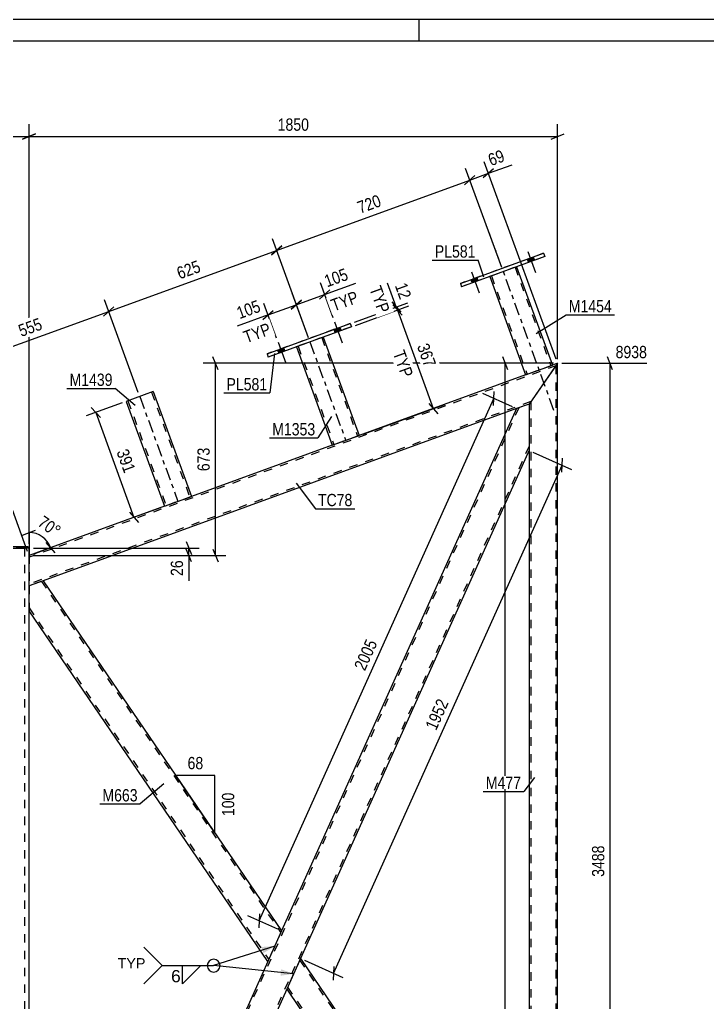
# Model space of a CAD drawing. Header units: millimetres. Extents: x 0 to 1189, y 0 to 841.
# Drawn here: x 465.8 to 626.3, y 611.5 to 841 of the extents above; entities that cross this region are included whole.
import ezdxf

# ---------------------------------------------------------------- set-up
doc = ezdxf.new("R2010")
doc.units = ezdxf.units.MM
doc.linetypes.add('DXK_LINE_DOT2', pattern=[3.9198, 1.9599, -1.9599])
doc.linetypes.add('DXK_LINE_DOT3', pattern=[5.9187, 2.979, -0.9799, 0.9799, -0.9799])
doc.styles.add('Arial', font='ARIAL.TTF', dxfattribs={"height": 0.2})
doc.styles.add('Arial Narrow', font='ARIALN.TTF', dxfattribs={"height": 0.2})

# ---------------------------------------------------------------- blocks, each defined once
blk = doc.blocks.new('Unknown-682122038-1161')
at = {"color": 5, "linetype": 'Continuous'}
for p, q in [((1189, 841), (0, 841)), ((559, 836), (559, 841)), ((1184, 836), (5, 836))]:
    blk.add_line(p, q, dxfattribs=at)
blk = doc.blocks.new('Part-682122038-20017 - 20009')
at = {"color": 7, "linetype": 'DXK_LINE_DOT2'}
for p, q in [((590.93, 760.17), (467.99, 715.43)), ((590.12, 760.3), (583.86, 758.02)), ((591.09, 760.41), (591.33, 760.74)), ((585.06, 751.79), (467.99, 709.18)), ((584.66, 751.22), (581.72, 750.15)), ((545.02, 743.89), (538.75, 741.61)), ((505.86, 729.63), (499.6, 727.35)), ((467.99, 715.85), (467.99, 708.76)), ((471.26, 709.95), (467.99, 708.76))]:
    blk.add_line(p, q, dxfattribs=at)
at = {"color": 2, "linetype": 'Continuous'}
for p, q in [((591.33, 760.74), (584.66, 751.22)), ((591.33, 760.74), (590.12, 760.3)), ((583.86, 758.02), (545.02, 743.89)), ((581.72, 750.15), (471.26, 709.95)), ((538.75, 741.61), (505.86, 729.63)), ((499.6, 727.35), (467.99, 715.85))]:
    blk.add_line(p, q, dxfattribs=at)
blk = doc.blocks.new('Part-682122038-53154 - 20009')
at = {"color": 2, "linetype": 'Continuous'}
for p, q in [((496.95, 754.13), (490.68, 751.85)), ((496.95, 754.13), (505.86, 729.63)), ((490.68, 751.85), (499.6, 727.35)), ((499.6, 727.35), (505.86, 729.63))]:
    blk.add_line(p, q, dxfattribs=at)
at = {"color": 7, "linetype": 'DXK_LINE_DOT3'}
blk.add_line((493.81, 752.99), (502.73, 728.49), dxfattribs=at)
at = {"color": 7, "linetype": 'DXK_LINE_DOT2'}
for p, q in [((496.57, 753.99), (505.49, 729.5)), ((491.06, 751.99), (491.09, 752)), ((491.06, 751.99), (499.97, 727.49)), ((505.4, 729.47), (505.46, 729.49)), ((505.46, 729.49), (505.4, 729.47)), ((505.49, 729.5), (505.46, 729.49)), ((505.46, 729.49), (505.49, 729.5))]:
    blk.add_line(p, q, dxfattribs=at)
blk = doc.blocks.new('Part-682122038-20073 - 20009')
at = {"color": 2, "linetype": 'Continuous'}
for p, q in [((436.79, 717.59), (466.93, 717.59)), ((467.99, 717.59), (467.66, 717.59)), ((467.99, 466.44), (467.99, 717.59))]:
    blk.add_line(p, q, dxfattribs=at)
at = {"color": 7, "linetype": 'DXK_LINE_DOT2'}
for p, q in [((467.66, 717.59), (465.86, 717.59)), ((466.93, 717.59), (466.93, 466.44))]:
    blk.add_line(p, q, dxfattribs=at)
blk = doc.blocks.new('Part-682122038-20020 - 20009')
at = {"color": 2, "linetype": 'Continuous'}
for p, q in [((584.66, 751.22), (581.72, 750.15)), ((584.66, 751.22), (584.66, 740.43)), ((581.72, 750.15), (526.92, 628.19)), ((584.66, 740.43), (531.33, 621.73)), ((523.72, 621.06), (467.99, 497.03)), ((528.12, 614.59), (475.22, 496.85))]:
    blk.add_line(p, q, dxfattribs=at)
at = {"color": 7, "linetype": 'DXK_LINE_DOT2'}
for p, q in [((582.24, 750.34), (467.99, 496.05)), ((584.66, 741.4), (474.69, 496.66)), ((526.92, 628.19), (523.72, 621.06)), ((531.33, 621.73), (528.12, 614.59))]:
    blk.add_line(p, q, dxfattribs=at)
blk = doc.blocks.new('Part-682122038-20022 - 20009')
at = {"color": 2, "linetype": 'Continuous'}
for p, q in [((530.94, 620.87), (528.12, 614.59)), ((531.33, 621.73), (530.94, 620.87)), ((531.33, 621.73), (584.66, 543.39)), ((528.12, 614.59), (581.86, 535.66)), ((584.66, 543.39), (584.66, 541.97)), ((584.66, 541.97), (584.66, 537.94)), ((584.66, 536.68), (584.66, 537))]:
    blk.add_line(p, q, dxfattribs=at)
at = {"color": 7, "linetype": 'DXK_LINE_DOT2'}
for p, q in [((531.13, 621.3), (584.66, 542.68)), ((531.21, 621.48), (531.33, 621.73)), ((528.31, 615.02), (582.24, 535.8)), ((584.66, 543.28), (584.66, 541.97)), ((584.28, 538.49), (583.84, 538.19)), ((583.84, 538.19), (584.66, 537)), ((584.66, 537.94), (584.28, 538.49)), ((581.86, 535.66), (584.66, 536.68))]:
    blk.add_line(p, q, dxfattribs=at)
blk = doc.blocks.new('Part-682122038-20059 - 20009')
at = {"color": 2, "linetype": 'Continuous'}
for p, q in [((434.99, 717.59), (434.99, 717.99)), ((434.99, 717.99), (467.66, 717.99)), ((435.72, 717.59), (434.99, 717.59)), ((467.66, 717.59), (466.93, 717.59)), ((467.66, 717.99), (467.66, 717.59))]:
    blk.add_line(p, q, dxfattribs=at)
at = {"color": 7, "linetype": 'DXK_LINE_DOT2'}
blk.add_line((466.93, 717.59), (435.72, 717.59), dxfattribs=at)
blk = doc.blocks.new('Part-682122038-20062 - 20009')
at = {"color": 2, "linetype": 'Continuous'}
for p, q in [((471.26, 709.95), (467.99, 708.76)), ((471.26, 709.95), (526.92, 628.19)), ((523.72, 621.06), (467.99, 702.9)), ((526.92, 628.19), (523.72, 621.06))]:
    blk.add_line(p, q, dxfattribs=at)
at = {"color": 7, "linetype": 'DXK_LINE_DOT2'}
for p, q in [((470.87, 709.81), (526.73, 627.76)), ((467.99, 708.76), (467.99, 702.9)), ((467.99, 703.62), (523.91, 621.48)), ((526.81, 627.94), (526.92, 628.19))]:
    blk.add_line(p, q, dxfattribs=at)
blk = doc.blocks.new('Part-682122038-20074 - 20009')
at = {"color": 2, "linetype": 'Continuous'}
for p, q in [((591.33, 760.74), (590.53, 759.6)), ((591.33, 528.15), (591.33, 760.74)), ((590.53, 759.6), (584.66, 751.22)), ((584.66, 740.43), (584.66, 543.39))]:
    blk.add_line(p, q, dxfattribs=at)
at = {"color": 7, "linetype": 'DXK_LINE_DOT2'}
for p, q in [((590.93, 760.17), (590.93, 528.74)), ((591.33, 760.74), (591.09, 760.41)), ((584.66, 751.22), (584.66, 740.43)), ((585.06, 751.79), (585.06, 537.36))]:
    blk.add_line(p, q, dxfattribs=at)
blk = doc.blocks.new('Part-682122038-53146 - 20009')
at = {"color": 7, "linetype": 'DXK_LINE_DOT2'}
for p, q in [((536.65, 766.88), (530.38, 764.6)), ((536.27, 766.74), (544.64, 743.75)), ((536.65, 766.88), (536.65, 766.88)), ((536.65, 766.88), (536.65, 766.88)), ((530.38, 764.6), (530.38, 764.6)), ((530.38, 764.6), (530.38, 764.6)), ((530.76, 764.73), (539.13, 741.74)), ((544.55, 743.72), (544.61, 743.74)), ((544.61, 743.74), (544.55, 743.72)), ((544.64, 743.75), (544.61, 743.74)), ((544.61, 743.74), (544.64, 743.75))]:
    blk.add_line(p, q, dxfattribs=at)
at = {"color": 2, "linetype": 'Continuous'}
for p, q in [((536.65, 766.88), (545.02, 743.89)), ((530.38, 764.6), (538.75, 741.61)), ((538.75, 741.61), (545.02, 743.89))]:
    blk.add_line(p, q, dxfattribs=at)
at = {"color": 7, "linetype": 'DXK_LINE_DOT3'}
blk.add_line((533.51, 765.74), (541.88, 742.75), dxfattribs=at)
blk = doc.blocks.new('Part-682122038-53151 - 20009')
at = {"color": 2, "linetype": 'Continuous'}
for p, q in [((523.53, 762.95), (542.95, 770.02)), ((543.23, 769.27), (523.81, 762.2)), ((542.95, 770.02), (542.95, 770.02)), ((542.95, 770.02), (543.23, 769.27)), ((523.53, 762.95), (523.53, 762.95)), ((523.53, 762.95), (523.81, 762.2))]:
    blk.add_line(p, q, dxfattribs=at)
at = {"color": 7, "linetype": 'DXK_LINE_DOT2'}
for p, q in [((542.95, 770.02), (523.53, 762.95)), ((543.23, 769.27), (523.81, 762.2))]:
    blk.add_line(p, q, dxfattribs=at)
blk = doc.blocks.new('Part-682122038-53152 - 20009')
at = {"color": 7, "linetype": 'DXK_LINE_DOT3'}
blk.add_line((575.2, 791.55), (590.41, 749.77), dxfattribs=at)
at = {"color": 7, "linetype": 'DXK_LINE_DOT2'}
for p, q in [((581.75, 783.29), (575.49, 781.01)), ((581.38, 783.16), (589.74, 760.17)), ((581.75, 783.29), (581.75, 783.29)), ((581.75, 783.29), (581.75, 783.29)), ((575.49, 781.01), (575.49, 781.01)), ((575.49, 781.01), (575.49, 781.01)), ((575.86, 781.15), (584.23, 758.16)), ((589.66, 760.13), (589.72, 760.15)), ((589.72, 760.15), (589.66, 760.13)), ((589.74, 760.17), (589.72, 760.15)), ((589.72, 760.15), (589.74, 760.17))]:
    blk.add_line(p, q, dxfattribs=at)
at = {"color": 2, "linetype": 'Continuous'}
for p, q in [((581.75, 783.29), (590.12, 760.3)), ((575.49, 781.01), (583.86, 758.02)), ((583.86, 758.02), (590.12, 760.3))]:
    blk.add_line(p, q, dxfattribs=at)
blk = doc.blocks.new('Part-682122038-53153 - 20009')
at = {"color": 2, "linetype": 'Continuous'}
for p, q in [((568.64, 779.37), (588.06, 786.44)), ((588.33, 785.69), (568.91, 778.62)), ((588.06, 786.44), (588.06, 786.44)), ((588.06, 786.44), (588.33, 785.69)), ((568.64, 779.37), (568.64, 779.37)), ((568.64, 779.37), (568.91, 778.62))]:
    blk.add_line(p, q, dxfattribs=at)
at = {"color": 7, "linetype": 'DXK_LINE_DOT2'}
for p, q in [((588.06, 786.44), (568.64, 779.37)), ((588.33, 785.69), (568.91, 778.62))]:
    blk.add_line(p, q, dxfattribs=at)
blk = doc.blocks.new('Bolt-682122038-53164 - 20009')
at = {"linetype": 'Continuous'}
for points in [[(540.51, 769.13), (539.13, 768.63), (539.4, 767.88), (540.78, 768.38)], [(527.35, 764.34), (525.98, 763.84), (526.25, 763.09), (527.63, 763.59)]]:
    blk.add_hatch(color=1, dxfattribs=at).paths.add_polyline_path(points)
at = {"color": 1, "linetype": 'Continuous'}
for p, q in [((539.25, 770.45), (541.03, 765.56)), ((540.51, 769.13), (540.78, 768.38)), ((539.13, 768.63), (539.4, 767.88)), ((526.09, 765.66), (527.87, 760.77)), ((527.35, 764.34), (527.63, 763.59)), ((525.98, 763.84), (526.25, 763.09))]:
    blk.add_line(p, q, dxfattribs=at)
blk = doc.blocks.new('Bolt-682122038-53165 - 20009')
at = {"linetype": 'Continuous'}
for points in [[(540.51, 769.13), (539.13, 768.63), (539.4, 767.88), (540.78, 768.38)], [(527.35, 764.34), (525.98, 763.84), (526.25, 763.09), (527.63, 763.59)]]:
    blk.add_hatch(color=1, dxfattribs=at).paths.add_polyline_path(points)
at = {"color": 1, "linetype": 'Continuous'}
for p, q in [((539.25, 770.45), (541.03, 765.56)), ((540.51, 769.13), (540.78, 768.38)), ((539.13, 768.63), (539.4, 767.88)), ((526.09, 765.66), (527.87, 760.77)), ((527.35, 764.34), (527.63, 763.59)), ((525.98, 763.84), (526.25, 763.09))]:
    blk.add_line(p, q, dxfattribs=at)
blk = doc.blocks.new('Bolt-682122038-53166 - 20009')
at = {"linetype": 'Continuous'}
for points in [[(585.61, 785.55), (584.24, 785.05), (584.51, 784.3), (585.89, 784.8)], [(572.46, 780.76), (571.08, 780.26), (571.35, 779.51), (572.73, 780.01)]]:
    blk.add_hatch(color=1, dxfattribs=at).paths.add_polyline_path(points)
at = {"color": 1, "linetype": 'Continuous'}
for p, q in [((584.24, 785.05), (584.51, 784.3)), ((584.36, 786.87), (586.13, 781.98)), ((585.61, 785.55), (585.89, 784.8)), ((571.2, 782.08), (572.98, 777.19)), ((572.46, 780.76), (572.73, 780.01)), ((571.08, 780.26), (571.35, 779.51))]:
    blk.add_line(p, q, dxfattribs=at)
blk = doc.blocks.new('Bolt-682122038-53167 - 20009')
at = {"linetype": 'Continuous'}
for points in [[(585.61, 785.55), (584.24, 785.05), (584.51, 784.3), (585.89, 784.8)], [(572.46, 780.76), (571.08, 780.26), (571.35, 779.51), (572.73, 780.01)]]:
    blk.add_hatch(color=1, dxfattribs=at).paths.add_polyline_path(points)
at = {"color": 1, "linetype": 'Continuous'}
for p, q in [((584.24, 785.05), (584.51, 784.3)), ((584.36, 786.87), (586.13, 781.98)), ((585.61, 785.55), (585.89, 784.8)), ((571.2, 782.08), (572.98, 777.19)), ((572.46, 780.76), (572.73, 780.01)), ((571.08, 780.26), (571.35, 779.51))]:
    blk.add_line(p, q, dxfattribs=at)
blk = doc.blocks.new('AngleDimension-682122038-76759 - 20009')
at = {"color": 7, "linetype": 'Continuous'}
for p, q in [((466.49, 720.61), (469.49, 721.81)), ((467.99, 721.21), (467.99, 715.85)), ((474.11, 716.48), (471.96, 718.89)), ((473.03, 717.69), (467.99, 715.85)), ((468.93, 716.19), (473.03, 717.69))]:
    blk.add_line(p, q, dxfattribs=at)
blk.add_arc((467.99, 715.85), 5.36, 20, 90, dxfattribs=at)
at = {"color": 0}
blk.add_wipeout([(474.23, 719.13), (476.64, 722.57), (471.35, 726.27), (468.94, 722.83)], dxfattribs=at)
at = {"color": 3, "style": 'Arial Narrow'}
blk.add_text('70°', height=2.863, rotation=-35.002, dxfattribs=at).set_placement((469.78, 722.98))
blk = doc.blocks.new('StraightDimension-682122038-60296 - 20009')
at = {"color": 7, "linetype": 'Continuous'}
for p, q in [((578.28, 783.09), (569.86, 806.21)), ((525.73, 787.12), (570.84, 803.53)), ((569.63, 802.46), (572.04, 804.61)), ((533.17, 766.68), (524.76, 789.8)), ((526.94, 788.19), (524.53, 786.04))]:
    blk.add_line(p, q, dxfattribs=at)
at = {"color": 0}
blk.add_wipeout([(551.17, 797.17), (549.73, 801.12), (543.45, 798.83), (544.89, 794.89)], dxfattribs=at)
at = {"color": 3, "style": 'Arial Narrow'}
blk.add_text('720', height=2.863, rotation=20.002, dxfattribs=at).set_placement((545.25, 795.66))
blk = doc.blocks.new('StraightDimension-682122038-20743 - 20009')
at = {"color": 7, "linetype": 'Continuous'}
for p, q in [((512.08, 759.24), (510.88, 762.24)), ((590.33, 760.74), (508.63, 760.74)), ((511.48, 715.85), (511.48, 760.74)), ((510.88, 717.35), (512.08, 714.35)), ((468.99, 715.85), (513.88, 715.85))]:
    blk.add_line(p, q, dxfattribs=at)
at = {"color": 0}
blk.add_wipeout([(510.73, 741.64), (506.53, 741.64), (506.53, 734.95), (510.73, 734.95)], dxfattribs=at)
at = {"color": 3, "style": 'Arial Narrow'}
blk.add_text('673', height=2.863, rotation=90.0002, dxfattribs=at).set_placement((510.13, 735.55))
blk = doc.blocks.new('StraightDimension-682122038-76728 - 20009')
at = {"color": 7, "linetype": 'Continuous'}
for p, q in [((489.74, 751.51), (481.3, 748.44)), ((484.63, 748.05), (482.48, 750.46)), ((483.55, 749.26), (492.47, 724.76)), ((498.66, 727.01), (490.21, 723.94)), ((491.39, 725.96), (493.55, 723.56))]:
    blk.add_line(p, q, dxfattribs=at)
at = {"color": 0}
blk.add_wipeout([(489.86, 734.12), (493.81, 735.56), (491.52, 741.84), (487.57, 740.41)], dxfattribs=at)
at = {"color": 3, "style": 'Arial Narrow'}
blk.add_text('391', height=2.863, rotation=-69.9983, dxfattribs=at).set_placement((488.34, 740.05))
blk = doc.blocks.new('AngleDimension-682122038-21328 - 20009')
at = {"color": 7, "linetype": 'Continuous'}
for p, q in [((507.44, 656.81), (502.24, 664.44)), ((511.36, 664.44), (502.24, 664.44)), ((511.36, 651.05), (502.24, 664.44)), ((511.36, 651.05), (511.36, 664.44))]:
    blk.add_line(p, q, dxfattribs=at)
at = {"color": 0}
for points in [[(509.23, 665.34), (509.23, 669.54), (504.37, 669.54), (504.37, 665.34)], [(516.46, 661.09), (512.26, 661.09), (512.26, 654.4), (516.46, 654.4)]]:
    blk.add_wipeout(points, dxfattribs=at)
at = {"color": 3, "style": 'Arial Narrow'}
blk.add_text('68', height=2.863, dxfattribs=at).set_placement((504.97, 665.94))
blk.add_text('100', height=2.863, rotation=90.0002, dxfattribs=at).set_placement((515.86, 655))
blk = doc.blocks.new('StraightDimension-682122038-20436 - 20009')
at = {"color": 7, "linetype": 'Continuous'}
for p, q in [((604.16, 759.24), (602.96, 762.24)), ((592.33, 760.74), (612.17, 760.74)), ((603.56, 528.22), (603.56, 760.74))]:
    blk.add_line(p, q, dxfattribs=at)
at = {"color": 0, "linetype": 'Continuous'}
blk.add_wipeout([(612.77, 761.34), (612.77, 765.54), (604.26, 765.54), (604.26, 761.34)], dxfattribs=at)
at = {"color": 0}
blk.add_wipeout([(602.81, 648.73), (598.61, 648.73), (598.61, 640.22), (602.81, 640.22)], dxfattribs=at)
at = {"color": 3, "linetype": 'Continuous', "style": 'Arial Narrow'}
blk.add_text('8938', height=2.863, dxfattribs=at).set_placement((604.86, 761.94))
at = {"color": 3, "style": 'Arial Narrow'}
blk.add_text('3488', height=2.863, rotation=90.0002, dxfattribs=at).set_placement((602.21, 640.82))
blk = doc.blocks.new('StraightDimension-682122038-20863 - 20009')
at = {"color": 7, "linetype": 'Continuous'}
for p, q in [((504.66, 719.09), (505.86, 716.09)), ((468.99, 717.59), (507.66, 717.59)), ((505.86, 714.35), (504.66, 717.35)), ((505.26, 715.85), (505.26, 717.59)), ((468.99, 715.85), (507.66, 715.85))]:
    blk.add_line(p, q, dxfattribs=at)
at = {"color": 0}
blk.add_wipeout([(504.51, 715.33), (500.31, 715.33), (500.31, 710.47), (504.51, 710.47)], dxfattribs=at)
at = {"color": 7, "linetype": 'Continuous'}
blk.add_line((505.26, 715.85), (505.26, 709.94), dxfattribs=at)
blk.add_line((505.26, 715.85), (505.26, 709.94), dxfattribs=at)
at = {"color": 3, "style": 'Arial Narrow'}
blk.add_text('26', height=2.863, rotation=90.0002, dxfattribs=at).set_placement((503.91, 711.07))
blk = doc.blocks.new('StraightDimension-682122038-60295 - 20009')
at = {"color": 7, "linetype": 'Continuous'}
for p, q in [((578.28, 783.09), (569.86, 806.21)), ((576.38, 806.19), (573.97, 804.04)), ((590.98, 761.68), (574.2, 807.79)), ((569.63, 802.46), (572.04, 804.61)), ((570.84, 803.53), (575.17, 805.11))]:
    blk.add_line(p, q, dxfattribs=at)
at = {"color": 0}
blk.add_wipeout([(579.98, 807.66), (578.54, 811.6), (573.98, 809.94), (575.41, 806)], dxfattribs=at)
at = {"color": 7, "linetype": 'Continuous'}
blk.add_line((575.17, 805.11), (580.72, 807.13), dxfattribs=at)
blk.add_line((575.17, 805.11), (580.72, 807.13), dxfattribs=at)
at = {"color": 3, "style": 'Arial Narrow'}
blk.add_text('69', height=2.863, rotation=20.002, dxfattribs=at).set_placement((575.77, 806.77))
blk = doc.blocks.new('StraightDimension-682122038-21358 - 20009')
at = {"color": 7, "linetype": 'Continuous'}
for p, q in [((580.81, 750.56), (573.86, 753.68)), ((576.39, 750.9), (576.53, 754.12)), ((521.67, 630.55), (576.46, 752.51)), ((526.01, 628.6), (519.07, 631.72)), ((521.74, 632.17), (521.6, 628.94))]:
    blk.add_line(p, q, dxfattribs=at)
at = {"color": 0}
blk.add_wipeout([(550.13, 695.72), (546.29, 697.44), (542.81, 689.68), (546.64, 687.96)], dxfattribs=at)
at = {"color": 3, "style": 'Arial Narrow'}
blk.add_text('2005', height=2.863, rotation=65.8042, dxfattribs=at).set_placement((546.34, 688.75))
blk = doc.blocks.new('StraightDimension-682122038-21391 - 20009')
at = {"color": 7, "linetype": 'Continuous'}
for p, q in [((585.57, 740.02), (594.55, 735.98)), ((539.03, 618.27), (592.36, 736.97)), ((592.29, 735.35), (592.43, 738.58)), ((532.24, 621.32), (541.22, 617.28)), ((539.1, 619.88), (538.96, 616.65))]:
    blk.add_line(p, q, dxfattribs=at)
at = {"color": 0}
blk.add_wipeout([(566.76, 681.81), (562.92, 683.53), (559.44, 675.76), (563.27, 674.04)], dxfattribs=at)
at = {"color": 3, "style": 'Arial Narrow'}
blk.add_text('1952', height=2.863, rotation=65.8042, dxfattribs=at).set_placement((562.96, 674.83))
blk = doc.blocks.new('StraightDimension-682122038-45919 - 20009')
at = {"color": 7, "linetype": 'Continuous'}
for p, q in [((467.99, 718.59), (467.99, 816.56)), ((591.33, 761.74), (591.33, 816.56)), ((469.49, 814.31), (466.49, 813.11)), ((467.99, 813.71), (591.33, 813.71)), ((589.83, 813.11), (592.83, 814.31))]:
    blk.add_line(p, q, dxfattribs=at)
at = {"color": 0}
blk.add_wipeout([(533.91, 814.46), (533.91, 818.66), (525.4, 818.66), (525.4, 814.46)], dxfattribs=at)
at = {"color": 3, "style": 'Arial Narrow'}
blk.add_text('1850', height=2.863, dxfattribs=at).set_placement((526, 815.06))
blk = doc.blocks.new('StraightDimension-682122038-45920 - 20009')
at = {"color": 7, "linetype": 'Continuous'}
for p, q in [((434.66, 718.59), (434.66, 816.56)), ((467.99, 718.59), (467.99, 816.56)), ((436.16, 814.31), (433.16, 813.11)), ((434.66, 813.71), (467.99, 813.71)), ((466.49, 813.11), (469.49, 814.31))]:
    blk.add_line(p, q, dxfattribs=at)
at = {"color": 0}
blk.add_wipeout([(454.67, 814.46), (454.67, 818.66), (447.98, 818.66), (447.98, 814.46)], dxfattribs=at)
at = {"color": 3, "style": 'Arial Narrow'}
blk.add_text('500', height=2.863, dxfattribs=at).set_placement((448.58, 815.06))
blk = doc.blocks.new('StraightDimension-682122038-47746 - 20009')
at = {"color": 7, "linetype": 'Continuous'}
for p, q in [((579.71, 759.24), (578.51, 762.24)), ((590.33, 760.74), (576.26, 760.74)), ((579.11, 440.44), (579.11, 760.74))]:
    blk.add_line(p, q, dxfattribs=at)
blk = doc.blocks.new('StraightDimension-682122038-60297 - 20009')
at = {"color": 7, "linetype": 'Continuous'}
for p, q in [((533.17, 766.68), (524.76, 789.8)), ((524.53, 786.04), (526.94, 788.19)), ((486.58, 772.87), (525.73, 787.12)), ((487.78, 773.94), (485.38, 771.79)), ((493.47, 753.93), (485.61, 775.54))]:
    blk.add_line(p, q, dxfattribs=at)
at = {"color": 0}
blk.add_wipeout([(509.04, 781.84), (507.6, 785.79), (501.32, 783.5), (502.76, 779.55)], dxfattribs=at)
at = {"color": 3, "style": 'Arial Narrow'}
blk.add_text('625', height=2.863, rotation=20.002, dxfattribs=at).set_placement((503.12, 780.32))
blk = doc.blocks.new('StraightDimension-682122038-60298 - 20009')
at = {"color": 7, "linetype": 'Continuous'}
for p, q in [((485.38, 771.79), (487.78, 773.94)), ((493.47, 753.93), (485.61, 775.54)), ((451.84, 760.22), (486.58, 772.87)), ((467.65, 716.79), (450.87, 762.9)), ((453.05, 761.3), (450.64, 759.15))]:
    blk.add_line(p, q, dxfattribs=at)
at = {"color": 0}
blk.add_wipeout([(472.09, 768.39), (470.66, 772.34), (464.38, 770.05), (465.81, 766.11)], dxfattribs=at)
at = {"color": 3, "style": 'Arial Narrow'}
blk.add_text('555', height=2.863, rotation=20.002, dxfattribs=at).set_placement((466.17, 766.88))
blk = doc.blocks.new('StraightDimension-682122038-60406 - 20009')
at = {"color": 7, "linetype": 'Continuous'}
for p, q in [((538.91, 771.39), (535.96, 779.5)), ((533.17, 766.68), (529.38, 777.1)), ((530.35, 774.42), (536.93, 776.82)), ((538.14, 777.9), (535.73, 775.74)), ((529.15, 773.35), (531.56, 775.5))]:
    blk.add_line(p, q, dxfattribs=at)
at = {"color": 0}
blk.add_wipeout([(543.45, 779.99), (542.01, 783.94), (535.73, 781.65), (537.17, 777.7)], dxfattribs=at)
at = {"color": 7, "linetype": 'Continuous'}
blk.add_line((536.93, 776.82), (544.2, 779.46), dxfattribs=at)
at = {"color": 0, "linetype": 'Continuous'}
blk.add_wipeout([(545.88, 774.65), (544.44, 778.59), (537.31, 776), (538.74, 772.05)], dxfattribs=at)
at = {"color": 7, "linetype": 'Continuous'}
blk.add_line((536.93, 776.82), (544.2, 779.46), dxfattribs=at)
at = {"color": 3, "style": 'Arial Narrow'}
blk.add_text('105', height=2.863, rotation=20.002, dxfattribs=at).set_placement((537.53, 778.47))
at = {"color": 3, "linetype": 'Continuous', "style": 'Arial Narrow'}
blk.add_text('TYP', height=2.863, rotation=20.002, dxfattribs=at).set_placement((539.1, 772.82))
blk = doc.blocks.new('StraightDimension-682122038-60407 - 20009')
at = {"color": 7, "linetype": 'Continuous'}
for p, q in [((533.17, 766.68), (529.38, 777.1)), ((525.75, 766.6), (522.8, 774.71)), ((523.78, 772.03), (530.35, 774.42)), ((531.56, 775.5), (529.15, 773.35)), ((522.57, 770.95), (524.98, 773.11))]:
    blk.add_line(p, q, dxfattribs=at)
at = {"color": 0}
blk.add_wipeout([(523.03, 772.56), (521.59, 776.5), (515.31, 774.22), (516.75, 770.27)], dxfattribs=at)
at = {"color": 7, "linetype": 'Continuous'}
blk.add_line((523.78, 772.03), (516.51, 769.38), dxfattribs=at)
at = {"color": 0, "linetype": 'Continuous'}
blk.add_wipeout([(525.45, 767.21), (524.02, 771.16), (516.88, 768.56), (518.32, 764.62)], dxfattribs=at)
at = {"color": 7, "linetype": 'Continuous'}
blk.add_line((523.78, 772.03), (516.51, 769.38), dxfattribs=at)
at = {"color": 3, "style": 'Arial Narrow'}
blk.add_text('105', height=2.863, rotation=20.002, dxfattribs=at).set_placement((517.1, 771.04))
at = {"color": 3, "linetype": 'Continuous', "style": 'Arial Narrow'}
blk.add_text('TYP', height=2.863, rotation=20.002, dxfattribs=at).set_placement((518.68, 765.39))
blk = doc.blocks.new('StraightDimension-682122038-60471 - 20009')
at = {"color": 7, "linetype": 'Continuous'}
for p, q in [((544.17, 769.61), (556.63, 774.15)), ((555.03, 771.97), (552.88, 774.38)), ((553.95, 773.18), (562.32, 750.18)), ((545.96, 744.23), (565, 751.16)), ((561.24, 751.39), (563.4, 748.98))]:
    blk.add_line(p, q, dxfattribs=at)
at = {"color": 0}
blk.add_wipeout([(559.99, 758.8), (563.93, 760.23), (561.65, 766.51), (557.7, 765.08)], dxfattribs=at)
at = {"color": 0, "linetype": 'Continuous'}
blk.add_wipeout([(554.64, 756.37), (558.59, 757.81), (555.99, 764.94), (552.05, 763.5)], dxfattribs=at)
at = {"color": 3, "style": 'Arial Narrow'}
blk.add_text('367', height=2.863, rotation=-69.9983, dxfattribs=at).set_placement((558.47, 764.72))
at = {"color": 3, "linetype": 'Continuous', "style": 'Arial Narrow'}
blk.add_text('TYP', height=2.863, rotation=-69.9983, dxfattribs=at).set_placement((552.82, 763.14))
blk = doc.blocks.new('StraightDimension-682122038-60472 - 20009')
at = {"color": 7, "linetype": 'Continuous'}
for p, q in [((543.89, 770.37), (556.36, 774.9)), ((544.17, 769.61), (556.63, 774.15)), ((552.6, 775.13), (554.76, 772.72)), ((555.03, 771.97), (552.88, 774.38)), ((553.68, 773.93), (553.95, 773.18))]:
    blk.add_line(p, q, dxfattribs=at)
at = {"color": 0}
blk.add_wipeout([(554.2, 774.68), (558.15, 776.11), (556.49, 780.68), (552.54, 779.24)], dxfattribs=at)
at = {"color": 7, "linetype": 'Continuous'}
blk.add_line((553.68, 773.93), (551.66, 779.48), dxfattribs=at)
at = {"color": 0, "linetype": 'Continuous'}
blk.add_wipeout([(549.17, 771.39), (553.12, 772.83), (550.53, 779.96), (546.58, 778.52)], dxfattribs=at)
at = {"color": 7, "linetype": 'Continuous'}
blk.add_line((553.68, 773.93), (551.66, 779.48), dxfattribs=at)
at = {"color": 3, "linetype": 'Continuous', "style": 'Arial Narrow'}
blk.add_text('TYP', height=2.863, rotation=-69.9983, dxfattribs=at).set_placement((547.35, 778.17))
at = {"color": 3, "style": 'Arial Narrow'}
blk.add_text('12', height=2.863, rotation=-69.9983, dxfattribs=at).set_placement((553.31, 778.88))
blk = doc.blocks.new('Mark-682122038-20167 - 20009')
at = {"color": 0}
blk.add_wipeout([(582.8, 661.34), (582.8, 664.34), (574.57, 664.34), (574.57, 661.34)], dxfattribs=at)
blk.add_wipeout([(582.8, 661.34), (582.8, 664.34), (574.57, 664.34), (574.57, 661.34)], dxfattribs=at)
at = {"color": 30, "linetype": 'Continuous'}
for p in [(585.94, 664.05), (573.97, 660.74)]:
    blk.add_line(p, (583.4, 660.74), dxfattribs=at)
at = {"color": 3, "style": 'Arial Narrow'}
blk.add_text('M477', height=2.863, dxfattribs=at).set_placement((574.57, 661.34))
blk = doc.blocks.new('Mark-682122038-20158 - 20009')
at = {"color": 0}
blk.add_wipeout([(493.32, 658.43), (493.32, 661.43), (485.1, 661.43), (485.1, 658.43)], dxfattribs=at)
blk.add_wipeout([(493.32, 658.43), (493.32, 661.43), (485.1, 661.43), (485.1, 658.43)], dxfattribs=at)
at = {"color": 30, "linetype": 'Continuous'}
for p in [(499.44, 662.55), (484.5, 657.83)]:
    blk.add_line(p, (493.92, 657.83), dxfattribs=at)
at = {"color": 3, "style": 'Arial Narrow'}
blk.add_text('M663', height=2.863, dxfattribs=at).set_placement((485.1, 658.43))
blk = doc.blocks.new('WeldMark-682122038-21532 - 20009')
at = {"linetype": 'Continuous'}
for points in [[(522.23, 624.43), (525.32, 624.62), (522.69, 623)], [(526.82, 619.21), (529.72, 618.16), (526.66, 617.72)]]:
    blk.add_hatch(color=30, dxfattribs=at).paths.add_polyline_path(points)
at = {"color": 3, "linetype": 'Continuous'}
for q in [(494.75, 624.36), (494.75, 615.79)]:
    blk.add_line((499.03, 620.08), q, dxfattribs=at)
at = {"color": 30, "linetype": 'Continuous'}
for p in [(525.32, 624.62), (529.72, 618.16)]:
    blk.add_line(p, (511.06, 620.08), dxfattribs=at)
at = {"color": 3, "linetype": 'Continuous'}
for start, end in [(90, 270), (270, 90)]:
    blk.add_arc((511.06, 620.08), 1.5, start, end, dxfattribs=at)
at = {"color": 0}
blk.add_wipeout([(503.16, 615.98), (503.16, 619.38), (500.93, 619.38), (500.93, 615.98)], dxfattribs=at)
at = {"color": 30, "linetype": 'Continuous'}
blk.add_line((499.03, 620.08), (511.06, 620.08), dxfattribs=at)
at = {"color": 3, "linetype": 'Continuous'}
for p, q in [((503.82, 620.08), (508.1, 620.08)), ((508.1, 620.08), (503.82, 615.79)), ((503.82, 615.79), (503.82, 620.08))]:
    blk.add_line(p, q, dxfattribs=at)
at = {"color": 3, "style": 'Arial'}
blk.add_text('6', height=2.87, dxfattribs=at).set_placement((501.13, 616.18))
at = {"color": 0, "linetype": 'Continuous'}
blk.add_wipeout([(495.13, 619.43), (495.13, 621.93), (488.65, 621.93), (488.65, 619.43)], dxfattribs=at)
blk.add_wipeout([(495.13, 619.43), (495.13, 621.93), (488.65, 621.93), (488.65, 619.43)], dxfattribs=at)
at = {"color": 3, "linetype": 'Continuous', "style": 'Arial'}
blk.add_text('TYP', height=2.388, dxfattribs=at).set_placement((488.65, 619.43))
blk = doc.blocks.new('Mark-682122038-22499 - 20009')
at = {"color": 0}
blk.add_wipeout([(543.44, 727.38), (543.44, 730.38), (535.4, 730.38), (535.4, 727.38)], dxfattribs=at)
blk.add_wipeout([(543.44, 727.38), (543.44, 730.38), (535.4, 730.38), (535.4, 727.38)], dxfattribs=at)
at = {"color": 30, "linetype": 'Continuous'}
for p, q in [((530.3, 732.78), (534.8, 726.78)), ((534.8, 726.78), (544.04, 726.78))]:
    blk.add_line(p, q, dxfattribs=at)
at = {"color": 3, "style": 'Arial Narrow'}
blk.add_text('TC78', height=2.863, dxfattribs=at).set_placement((535.4, 727.38))
blk = doc.blocks.new('Mark-682122038-53442 - 20009')
at = {"color": 0}
blk.add_wipeout([(523.56, 754.41), (523.56, 757.41), (514.06, 757.41), (514.06, 754.41)], dxfattribs=at)
blk.add_wipeout([(523.56, 754.41), (523.56, 757.41), (514.06, 757.41), (514.06, 754.41)], dxfattribs=at)
at = {"color": 30, "linetype": 'Continuous'}
for p in [(525.29, 763), (513.46, 753.81)]:
    blk.add_line(p, (524.16, 753.81), dxfattribs=at)
at = {"color": 3, "style": 'Arial Narrow'}
blk.add_text('PL581', height=2.863, dxfattribs=at).set_placement((514.06, 754.41))
blk = doc.blocks.new('Mark-682122038-53445 - 20009')
at = {"color": 0}
blk.add_wipeout([(572.17, 785.43), (572.17, 788.43), (562.67, 788.43), (562.67, 785.43)], dxfattribs=at)
blk.add_wipeout([(572.17, 785.43), (572.17, 788.43), (562.67, 788.43), (562.67, 785.43)], dxfattribs=at)
at = {"color": 30, "linetype": 'Continuous'}
for p in [(562.07, 784.83), (574.11, 780.86)]:
    blk.add_line(p, (572.77, 784.83), dxfattribs=at)
at = {"color": 3, "style": 'Arial Narrow'}
blk.add_text('PL581', height=2.863, dxfattribs=at).set_placement((562.67, 785.43))
blk = doc.blocks.new('Mark-682122038-53454 - 20009')
at = {"color": 0}
blk.add_wipeout([(534.77, 743.91), (534.77, 746.91), (524.72, 746.91), (524.72, 743.91)], dxfattribs=at)
blk.add_wipeout([(534.77, 743.91), (534.77, 746.91), (524.72, 746.91), (524.72, 743.91)], dxfattribs=at)
at = {"color": 30, "linetype": 'Continuous'}
for p in [(538.58, 748.34), (524.12, 743.31)]:
    blk.add_line(p, (535.37, 743.31), dxfattribs=at)
at = {"color": 3, "style": 'Arial Narrow'}
blk.add_text('M1353', height=2.863, dxfattribs=at).set_placement((524.72, 743.91))
blk = doc.blocks.new('Mark-682122038-53457 - 20009')
at = {"color": 0}
blk.add_wipeout([(603.98, 772.65), (603.98, 775.65), (593.93, 775.65), (593.93, 772.65)], dxfattribs=at)
blk.add_wipeout([(603.98, 772.65), (603.98, 775.65), (593.93, 775.65), (593.93, 772.65)], dxfattribs=at)
at = {"color": 30, "linetype": 'Continuous'}
for p, q in [((586.28, 767.67), (593.33, 772.05)), ((593.33, 772.05), (604.58, 772.05))]:
    blk.add_line(p, q, dxfattribs=at)
at = {"color": 3, "style": 'Arial Narrow'}
blk.add_text('M1454', height=2.863, dxfattribs=at).set_placement((593.93, 772.65))
blk = doc.blocks.new('Mark-682122038-53460 - 20009')
at = {"color": 0}
blk.add_wipeout([(487.49, 755.47), (487.49, 758.47), (477.43, 758.47), (477.43, 755.47)], dxfattribs=at)
blk.add_wipeout([(487.49, 755.47), (487.49, 758.47), (477.43, 758.47), (477.43, 755.47)], dxfattribs=at)
at = {"color": 30, "linetype": 'Continuous'}
for p in [(476.83, 754.87), (492.75, 750.89)]:
    blk.add_line(p, (488.09, 754.87), dxfattribs=at)
at = {"color": 3, "style": 'Arial Narrow'}
blk.add_text('M1439', height=2.863, dxfattribs=at).set_placement((477.43, 755.47))

msp = doc.modelspace()

# ---------------------------------------------------------------- block references
for name in ['Unknown-682122038-1161', 'Part-682122038-53152 - 20009', 'Part-682122038-53153 - 20009', 'Bolt-682122038-53166 - 20009', 'Bolt-682122038-53167 - 20009', 'Part-682122038-53151 - 20009', 'Bolt-682122038-53164 - 20009', 'Bolt-682122038-53165 - 20009', 'Part-682122038-53146 - 20009', 'Part-682122038-20017 - 20009', 'Part-682122038-20074 - 20009', 'Part-682122038-53154 - 20009', 'Part-682122038-20020 - 20009', 'Part-682122038-20073 - 20009', 'Part-682122038-20059 - 20009', 'Part-682122038-20062 - 20009', 'Part-682122038-20022 - 20009']:
    msp.add_blockref(name, (0, 0))

# ---------------------------------------------------------------- next in the draw order: block references
for name in ['StraightDimension-682122038-60296 - 20009', 'StraightDimension-682122038-20436 - 20009', 'AngleDimension-682122038-76759 - 20009', 'AngleDimension-682122038-21328 - 20009']:
    msp.add_blockref(name, (0, 0))

# ---------------------------------------------------------------- next in the draw order: block references
msp.add_blockref('StraightDimension-682122038-20743 - 20009', (0, 0))

# ---------------------------------------------------------------- next in the draw order: block references
for name in ['StraightDimension-682122038-60295 - 20009', 'StraightDimension-682122038-21358 - 20009', 'StraightDimension-682122038-76728 - 20009', 'StraightDimension-682122038-20863 - 20009']:
    msp.add_blockref(name, (0, 0))

# ---------------------------------------------------------------- next in the draw order: block references
msp.add_blockref('StraightDimension-682122038-21391 - 20009', (0, 0))

# ---------------------------------------------------------------- next in the draw order: block references
msp.add_blockref('StraightDimension-682122038-45919 - 20009', (0, 0))

# ---------------------------------------------------------------- next in the draw order: block references
for name in ['StraightDimension-682122038-45920 - 20009', 'Mark-682122038-53445 - 20009', 'Mark-682122038-53457 - 20009', 'StraightDimension-682122038-47746 - 20009']:
    msp.add_blockref(name, (0, 0))

# ---------------------------------------------------------------- next in the draw order: block references
for name in ['StraightDimension-682122038-60297 - 20009', 'Mark-682122038-53454 - 20009', 'Mark-682122038-22499 - 20009', 'Mark-682122038-20167 - 20009', 'Mark-682122038-20158 - 20009', 'WeldMark-682122038-21532 - 20009']:
    msp.add_blockref(name, (0, 0))

# ---------------------------------------------------------------- next in the draw order: block references
for name in ['StraightDimension-682122038-60406 - 20009', 'StraightDimension-682122038-60298 - 20009', 'Mark-682122038-53442 - 20009']:
    msp.add_blockref(name, (0, 0))

# ---------------------------------------------------------------- next in the draw order: block references
for name in ['StraightDimension-682122038-60407 - 20009', 'StraightDimension-682122038-60471 - 20009', 'Mark-682122038-53460 - 20009']:
    msp.add_blockref(name, (0, 0))

# ---------------------------------------------------------------- next in the draw order: block references
msp.add_blockref('StraightDimension-682122038-60472 - 20009', (0, 0))

doc.saveas('drawing.dxf')
